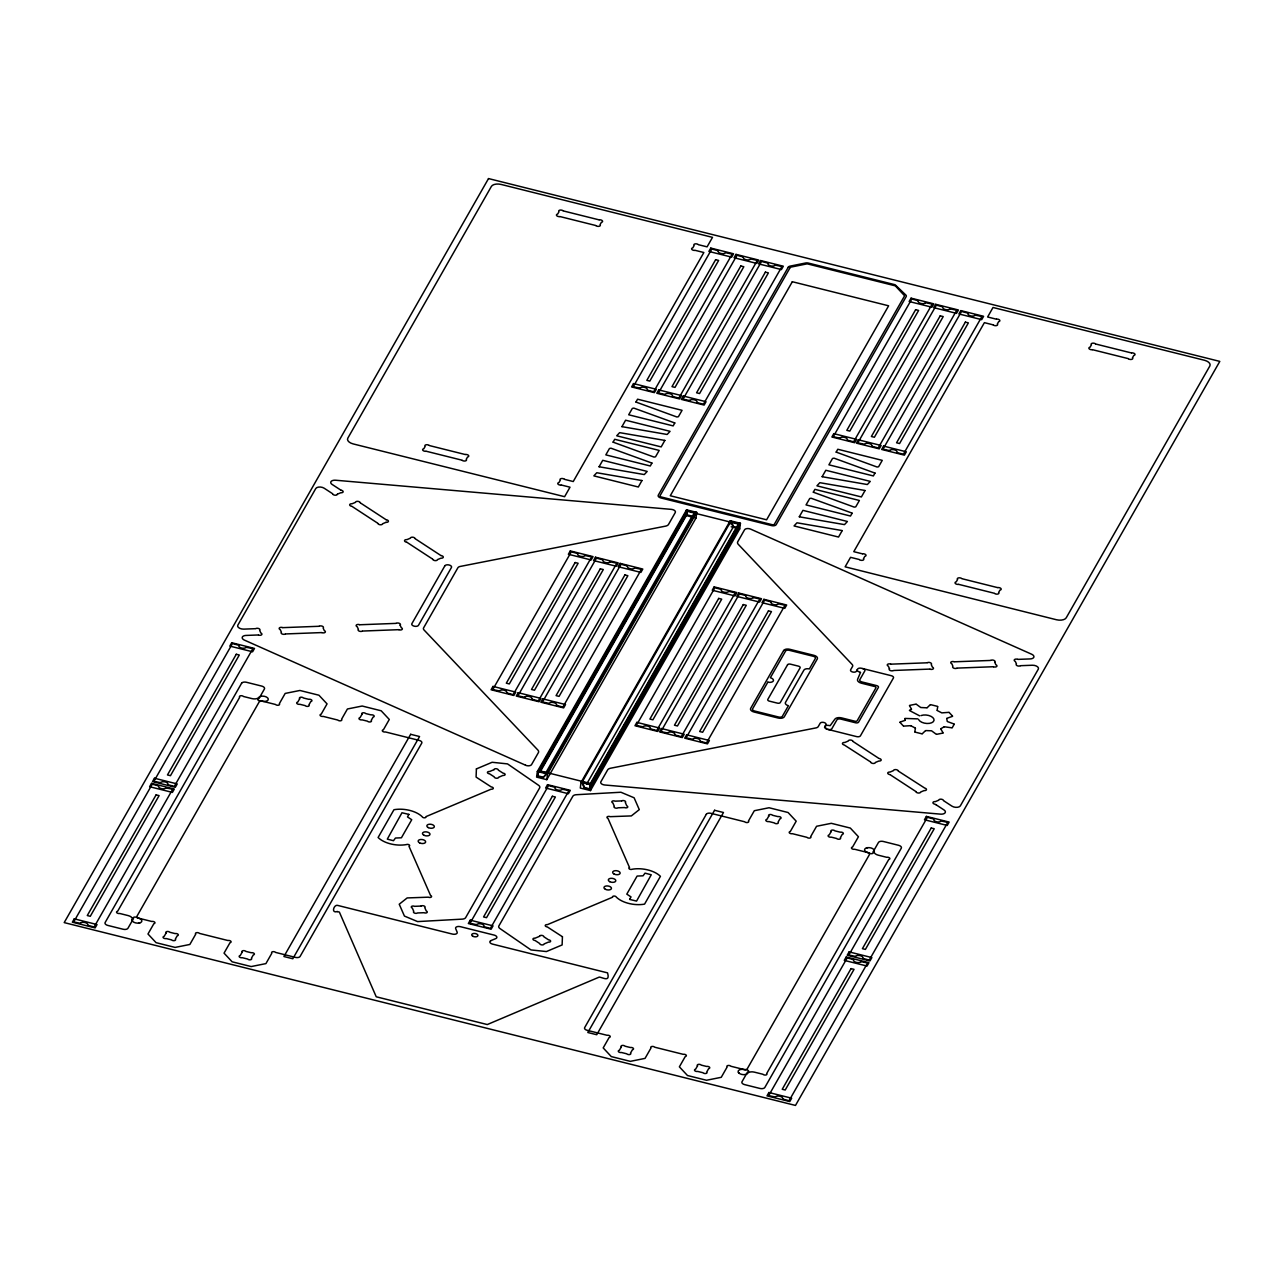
<?xml version="1.0" encoding="UTF-8"?>
<svg xmlns="http://www.w3.org/2000/svg" width="1284" height="1284" viewBox="0 0 1284 1284"><rect width="100%" height="100%" fill="white"/><g stroke="black" fill="none" stroke-linecap="round" stroke-linejoin="round"><path stroke-width="1.5" d="M537.338 771.491L536.6 777.109L546.791 779.661L696.008 517.998L696.747 512.38L686.555 509.828L537.338 771.491L547.53 774.027L696.747 512.38M546.791 779.661L547.53 774.027M581.026 782.405L580.288 788.039L590.479 790.575L739.696 528.928L740.435 523.294L730.243 520.742L581.026 782.405L591.218 784.957L740.435 523.294M590.078 788.89L590.704 784.139L582.182 782.004L584.669 787.541L590.078 788.89L738.605 528.446L739.231 523.679L730.708 521.561L733.212 527.098L586.66 784.059M590.479 790.575L591.218 784.957M539.553 771.909L685.817 515.446L686.555 509.828M729.745 524.498L730.243 520.742M914.77 731.864L915.444 728.285M937.079 710.277L937.769 706.601M936.245 804.875L943.997 809.947A5.024 2.664 7.5 0 1 945.008 812.916A5.024 2.664 7.5 0 1 940.466 814.136L604.636 784.989A4.077 2.167 7.5 0 1 600.848 781.828L607.605 769.951A6.292 3.338 7.5 0 1 610.622 768.217L815.854 727.932A5.024 2.664 7.5 0 0 818.277 726.551L820.171 723.213A3.017 1.605 7.5 0 1 823.895 722.475A3.017 1.605 7.5 0 1 825.949 724.658L824.569 727.482L826.286 728.991L856.572 736.599A3.146 1.669 7.5 0 0 860.441 735.812L893.423 677.984A3.146 1.669 7.5 0 0 891.289 675.705L861.532 668.274A3.146 1.669 7.5 0 0 857.664 669.044L856.396 671.259A3.017 1.605 7.5 0 1 852.672 672.014A3.017 1.605 7.5 0 1 850.634 669.815L852.528 666.492A5.024 2.664 7.5 0 0 852.094 664.39L738.3 544.352A6.292 3.338 7.5 0 1 737.754 541.736L744.511 529.859A4.077 2.167 7.5 0 1 750.594 529.104L1031.662 654.23A5.024 2.664 7.5 0 1 1033.861 657.119A5.024 2.664 7.5 0 1 1030.121 658.933L1017.811 659.382M824.681 726.872L826.816 729.152M539.906 772.374L686.442 515.398L687.068 510.647L695.591 512.781L691.851 516.746L545.299 773.722M952.23 727.707L954.205 724.24M927.176 707.709L930.242 704.723M922.281 733.742L925.427 730.692M775.359 265.13L781.94 266.526L703.407 404.235L697.18 402.614M639.865 388.105L633.269 386.709L711.817 249L718.077 250.669M689.604 400.544L683.024 399.147L761.556 261.438L767.832 263.108M166.053 787.878L172.65 789.275L94.117 926.984L87.858 925.331M925.587 302.687L932.184 304.083L853.635 441.808L847.44 440.187M950.176 308.834L956.757 310.23L878.224 447.939L871.964 446.286M975.342 315.126L981.923 316.522L903.39 454.231L897.195 452.626M610.269 561.814L616.85 563.211L538.317 700.92L532.074 699.266M80.218 923.34L73.734 921.896L152.266 784.187L158.542 785.856M839.752 438.149L833.268 436.704L911.801 298.995L918.076 300.665M889.507 450.588L883.007 449.143L961.556 311.434L967.815 313.103M524.498 697.244L517.933 695.832L596.482 558.123L602.742 559.792M753.243 597.558L759.839 598.954L681.29 736.663L675.031 734.994M861.002 961.604L867.583 963L789.05 1100.725L782.807 1099.072M940.915 728.686L944.125 726.824M337.162 911.592L339.361 912.057L376.228 996.785L487.294 1024.552L599.291 977.076C602.661 977.413 610.414 982.565 607.541 972.871L492.526 944.109A3.772 1.99 7.5 0 1 490.825 940.658M909.489 710.309L911.399 709.442M337.339 494.196L340.79 492.751A2.407 1.284 7.5 0 0 343.133 491.868A2.407 1.284 7.5 0 0 341.383 490.295L341.143 490.183M386.035 522.315L382.584 523.76A2.424 1.284 7.5 0 1 380.433 524.771A2.424 1.284 7.5 0 1 377.897 523.535M490.905 940.626L495.688 938.636A3.772 1.99 7.5 0 0 496.748 936.806A3.772 1.99 7.5 0 0 494.163 935.105L460.346 926.663A3.772 1.99 7.5 0 0 455.659 928.605L457.152 932.152A3.772 1.99 7.5 0 1 452.449 934.094L337.499 905.364C333.936 904.45 330.758 913.759 337.339 911.512M900.052 722.106L905.172 720.324M946.886 718.302L952.471 716.36M139.876 922.875L138.592 923.116M866.539 847.889L867.807 847.649M944.286 726.76L951.861 727.819M909.634 705.398L915.845 704.146M936.678 734.32L942.889 733.084M925.652 730.58L931.542 730.789L936.213 734.239M926.855 707.821L920.756 707.516L916.311 704.242M559.68 216.627L559.615 216.627A2.472 1.3 7.5 0 1 556.534 215.391A2.327 1.236 7.5 0 1 557.657 214.075L558.989 211.748A2.327 1.236 7.5 0 1 559.455 210.271A2.472 1.3 7.5 0 1 562.922 210.64M694.756 250.412L694.66 250.412A2.472 1.3 7.5 0 1 691.691 249.16A2.327 1.236 7.5 0 1 692.814 247.86L694.146 245.517A2.327 1.236 7.5 0 1 694.612 244.04A2.472 1.3 7.5 0 1 698.079 244.409M1092.138 349.713L1092.106 349.73A2.472 1.3 7.5 0 1 1088.96 348.494A2.327 1.236 7.5 0 1 1090.084 347.178L1091.416 344.85A2.327 1.236 7.5 0 1 1091.881 343.374A2.472 1.3 7.5 0 1 1095.348 343.743M465.498 454.472L465.707 454.456A2.472 1.3 7.5 0 1 468.676 455.692A2.327 1.236 7.5 0 1 467.553 457.008L466.22 459.335A2.327 1.236 7.5 0 1 465.755 460.812A2.472 1.3 7.5 0 1 462.288 460.442M862.768 553.789L862.976 553.773A2.472 1.3 7.5 0 1 865.946 555.025A2.327 1.236 7.5 0 1 864.822 556.325L863.49 558.668A2.327 1.236 7.5 0 1 863.025 560.145A2.472 1.3 7.5 0 1 859.558 559.776M997.925 587.574L998.133 587.558A2.472 1.3 7.5 0 1 1001.103 588.794A2.327 1.236 7.5 0 1 999.963 590.11L998.631 592.438A2.327 1.236 7.5 0 1 998.182 593.914A2.472 1.3 7.5 0 1 994.715 593.561M599.323 219.805L599.532 219.789A2.472 1.3 7.5 0 1 602.501 221.025A2.327 1.236 7.5 0 1 601.377 222.341L600.045 224.668A2.327 1.236 7.5 0 1 599.58 226.144A2.472 1.3 7.5 0 1 596.113 225.791M996.609 319.106L996.817 319.09A2.472 1.3 7.5 0 1 999.787 320.342A2.327 1.236 7.5 0 1 998.663 321.642L997.331 323.985A2.327 1.236 7.5 0 1 996.865 325.462A2.472 1.3 7.5 0 1 993.399 325.093M1131.75 352.907L1131.958 352.891A2.472 1.3 7.5 0 1 1134.928 354.127A2.327 1.236 7.5 0 1 1133.804 355.443L1132.472 357.771A2.327 1.236 7.5 0 1 1132.006 359.247A2.472 1.3 7.5 0 1 1128.54 358.894M425.855 451.294L425.823 451.294A2.472 1.3 7.5 0 1 422.709 450.058A2.327 1.236 7.5 0 1 423.832 448.742L425.164 446.415A2.327 1.236 7.5 0 1 425.63 444.938A2.472 1.3 7.5 0 1 429.097 445.307M560.931 485.079L560.819 485.095A2.472 1.3 7.5 0 1 557.85 483.843A2.327 1.236 7.5 0 1 558.973 482.543L560.306 480.2A2.327 1.236 7.5 0 1 560.771 478.723A2.472 1.3 7.5 0 1 564.238 479.092M958.313 584.38L958.281 584.397A2.472 1.3 7.5 0 1 955.135 583.161A2.327 1.236 7.5 0 1 956.259 581.845L957.591 579.517A2.327 1.236 7.5 0 1 958.057 578.041A2.472 1.3 7.5 0 1 961.523 578.394M255.548 628.678L243.799 629.128A5.024 2.664 7.5 0 1 237.813 625.212L315.768 488.53A5.024 2.664 7.5 0 1 324.162 488.209L332.54 493.682M282.769 627.651L319.01 626.287M359.745 624.762L395.986 623.382M258.325 634.97L246.014 635.436A5.024 2.664 7.5 0 0 242.275 637.233A5.024 2.664 7.5 0 0 244.474 640.138L525.589 765.216M285.529 633.943L321.786 632.579M362.521 631.054L398.762 629.674M890.855 664.165L927.096 662.801M954.349 661.806L990.59 660.441M893.616 670.473L929.857 669.092M957.11 668.097L993.351 666.733M1020.587 665.69L1032.32 665.24A5.024 2.664 7.5 0 1 1038.307 669.157L960.352 805.854A5.024 2.664 7.5 0 1 951.958 806.159L943.596 800.702M905.027 718.43L917.948 718.88M930.563 704.643L937.497 706.361M921.944 733.822L915.027 732.105M903.631 726.118L910.677 725.669M386.307 519.747L386.661 519.811A2.424 1.284 7.5 0 1 388.378 521.432A2.424 1.284 7.5 0 1 386.035 522.331M441.182 555.603L441.536 555.667A2.424 1.284 7.5 0 1 443.253 557.288A2.424 1.284 7.5 0 1 440.91 558.187L437.459 559.615A2.424 1.284 7.5 0 1 435.308 560.626A2.424 1.284 7.5 0 1 432.772 559.391M406.611 542.217L406.37 542.169A2.424 1.284 7.5 0 1 404.572 540.532A2.424 1.284 7.5 0 1 406.916 539.633L410.366 538.205A2.424 1.284 7.5 0 1 412.517 537.193A2.424 1.284 7.5 0 1 415.053 538.429M948.924 712.347L941.798 712.877L937.304 710.566M563.211 210.897L599.05 219.853M698.352 244.682L707.083 246.849L712.508 237.363L501.113 184.431A7.977 4.221 7.5 0 0 491.387 186.421L347.82 438.149A7.977 4.221 7.5 0 0 353.148 443.911L564.607 496.699L570.016 487.198L561.301 485.015M996.336 319.17L987.621 316.988L993.014 307.486L1204.488 360.274A7.977 4.221 7.5 0 1 1209.817 366.036L1066.25 617.764A7.977 4.221 7.5 0 1 1056.507 619.755L845.129 566.822L850.554 557.336L859.269 559.503M1095.637 344L1131.477 352.956M559.984 216.563L595.824 225.519M695.125 250.332L703.857 252.515L573.242 481.532L564.527 479.349M993.11 324.836L984.395 322.653L853.78 551.671L862.495 553.853M1092.411 349.665L1128.251 358.621M429.386 445.564L465.225 454.52M961.812 578.667L997.652 587.623M685.817 515.446L696.008 517.998M731.206 526.793L739.696 528.928M426.16 451.23L461.999 460.186M958.57 584.332L994.426 593.288M282.544 627.555L282.368 627.507A2.424 1.284 7.5 0 0 279.398 627.94A2.424 1.284 7.5 0 0 280.249 629.642L281.421 632.226A2.424 1.284 7.5 0 0 282.031 633.927A2.424 1.284 7.5 0 0 285.16 634.103M890.631 664.069L890.454 664.021A2.424 1.284 7.5 0 0 887.485 664.454A2.424 1.284 7.5 0 0 888.335 666.155L889.507 668.739M399.051 629.802L399.228 629.85A2.424 1.284 7.5 0 0 402.133 629.401A2.424 1.284 7.5 0 0 401.282 627.699L400.11 625.115M1017.586 659.286L1017.458 659.254A2.407 1.284 7.5 0 0 1014.44 659.671A2.407 1.284 7.5 0 0 1015.307 661.388L1016.463 663.956A2.407 1.284 7.5 0 0 1017.072 665.658A2.407 1.284 7.5 0 0 1020.202 665.834M930.13 669.205L930.338 669.269A2.424 1.284 7.5 0 0 933.243 668.82A2.424 1.284 7.5 0 0 932.377 667.102L931.221 664.534A2.424 1.284 7.5 0 0 930.611 662.833A2.424 1.284 7.5 0 0 927.465 662.64M322.075 632.707L322.252 632.755A2.424 1.284 7.5 0 0 325.157 632.29A2.424 1.284 7.5 0 0 324.29 630.588L323.135 628.02A2.424 1.284 7.5 0 0 322.525 626.319A2.424 1.284 7.5 0 0 319.379 626.127M258.549 635.082L258.79 635.147A2.407 1.284 7.5 0 0 261.695 634.681A2.407 1.284 7.5 0 0 260.829 632.98L259.673 630.396A2.407 1.284 7.5 0 0 259.063 628.711A2.407 1.284 7.5 0 0 255.933 628.518M993.591 666.829L993.816 666.894A2.424 1.284 7.5 0 0 996.721 666.444A2.424 1.284 7.5 0 0 995.87 664.743L994.715 662.159M359.52 624.65L359.392 624.618A2.424 1.284 7.5 0 0 356.374 625.035A2.424 1.284 7.5 0 0 357.225 626.752L358.397 629.321A2.424 1.284 7.5 0 0 359.006 631.022A2.424 1.284 7.5 0 0 362.152 631.214M947.544 721.624L954.012 723.983M866.62 852.159L867.23 852.416A3.146 1.669 7.5 0 1 869.364 854.695L747.352 1068.641A3.146 1.669 7.5 0 1 743.484 1069.428L742.762 1069.347A4.911 2.6 7.5 0 0 738.765 1072.894L738.428 1072.509M910.757 725.717L915.203 727.996M909.521 710.55L919.681 715.862M647.425 390.175L653.652 391.797L732.185 254.088L725.604 252.691A3.932 2.087 7.5 0 1 720.918 253.446A3.932 2.087 7.5 0 1 718.141 250.878M853.475 959.597L847.199 957.912L768.667 1095.621L775.247 1097.017A3.932 2.087 7.5 0 1 779.95 1096.263A3.932 2.087 7.5 0 1 782.726 1098.831M554.816 787.252L548.541 785.567L470.008 923.292L476.605 924.689A3.932 2.087 7.5 0 1 481.291 923.918A3.932 2.087 7.5 0 1 484.068 926.502M853.09 741.542L878.914 758.427M898.367 771.106L924.721 788.071A2.424 1.284 7.5 0 1 926.438 789.692A2.424 1.284 7.5 0 1 924.095 790.591L920.644 792.019A2.424 1.284 7.5 0 1 918.493 793.031A2.424 1.284 7.5 0 1 915.957 791.795M870.568 761.942L844.31 745.009A2.424 1.284 7.5 0 1 842.481 743.372A2.424 1.284 7.5 0 1 844.824 742.473L848.275 741.045A2.424 1.284 7.5 0 1 850.425 740.033A2.424 1.284 7.5 0 1 852.961 741.269M890.005 774.621L915.845 791.506M340.902 490.167L332.123 484.437A5.024 2.664 7.5 0 1 331.128 481.452A5.024 2.664 7.5 0 1 335.654 480.232L671.484 509.379A4.077 2.167 7.5 0 1 675.272 512.541L668.531 524.418A6.292 3.338 7.5 0 1 665.497 526.151L460.266 566.437A5.024 2.664 7.5 0 0 457.858 567.817L423.592 627.892A5.024 2.664 7.5 0 0 424.041 629.979L537.836 750.017A6.292 3.338 7.5 0 1 538.381 752.649L531.608 764.51A4.077 2.167 7.5 0 1 525.525 765.264M360.29 502.846L386.131 519.747M415.165 538.718L441.006 555.603M351.944 506.361L377.769 523.246M406.819 542.233L432.644 559.118M745.731 595.535L739.456 593.85L660.923 731.575L667.503 732.971A3.932 2.087 7.5 0 1 672.19 732.217A3.932 2.087 7.5 0 1 674.967 734.785M700.229 741.301L706.473 742.954L785.005 605.245L778.505 603.801A3.932 2.087 7.5 0 1 773.722 604.603A3.932 2.087 7.5 0 1 770.962 602.036M650.474 728.863L656.718 730.516L735.25 592.807L728.766 591.362A3.932 2.087 7.5 0 1 723.983 592.165A3.932 2.087 7.5 0 1 721.207 589.597M238.728 645.242L232.452 643.573L153.919 781.282L160.5 782.678A3.932 2.087 7.5 0 1 165.203 781.924A3.932 2.087 7.5 0 1 167.963 784.492M484.148 926.727L490.392 928.38L568.924 790.671L562.44 789.211A3.932 2.087 7.5 0 1 557.657 790.029A3.932 2.087 7.5 0 1 554.881 787.461M770.898 601.827L764.622 600.158L686.089 737.867L692.67 739.263A3.932 2.087 7.5 0 1 697.372 738.509A3.932 2.087 7.5 0 1 700.149 741.077M627.33 565.939L621.055 564.254L542.522 701.979L549.103 703.375A3.932 2.087 7.5 0 1 553.789 702.605A3.932 2.087 7.5 0 1 556.566 705.189M933.661 818.983L927.401 817.298L848.852 955.007L855.449 956.403A3.932 2.087 7.5 0 1 860.136 955.649A3.932 2.087 7.5 0 1 862.912 958.233M577.575 553.5L571.3 551.815L492.767 689.54L499.348 690.936A3.932 2.087 7.5 0 1 504.05 690.182A3.932 2.087 7.5 0 1 506.811 692.75M168.076 784.749L174.303 786.37L252.836 648.661L246.255 647.264A3.932 2.087 7.5 0 1 241.553 648.019A3.932 2.087 7.5 0 1 238.792 645.451M739.151 1073.247L738.749 1072.894A4.911 2.6 7.5 0 0 747.079 1073.841M743.259 256.977L736.984 255.291L658.451 393L665.032 394.397A3.932 2.087 7.5 0 1 669.734 393.642A3.932 2.087 7.5 0 1 672.495 396.21M672.575 396.435L678.835 398.104L757.367 260.379L750.835 258.951A3.932 2.087 7.5 0 1 746.084 259.737A3.932 2.087 7.5 0 1 743.308 257.169M949.149 712.459L952.567 716.119M899.956 722.346L903.374 726.006M942.649 306.812L936.373 305.143L857.84 442.852L864.421 444.248A3.932 2.087 7.5 0 1 869.107 443.494A3.932 2.087 7.5 0 1 871.884 446.062M721.143 589.388L714.883 587.719L636.334 725.428L642.931 726.824A3.932 2.087 7.5 0 1 647.617 726.07A3.932 2.087 7.5 0 1 650.394 728.638M862.96 958.426L869.236 960.111L947.769 822.402L941.22 820.974A3.932 2.087 7.5 0 1 936.501 821.76A3.932 2.087 7.5 0 1 933.725 819.176M556.63 705.381L562.89 707.067L641.438 569.358L634.874 567.945A3.932 2.087 7.5 0 1 630.155 568.716A3.932 2.087 7.5 0 1 627.378 566.148M506.875 692.943L513.151 694.628L591.683 556.919L585.103 555.523A3.932 2.087 7.5 0 1 580.4 556.277A3.932 2.087 7.5 0 1 577.623 553.709M909.457 705.606L911.528 709.185M940.803 728.959L943.066 732.859M904.787 718.591L905.348 720.083M946.709 718.542L947.255 721.351M866.62 852.143A4.911 2.6 7.5 0 1 867.133 847.745A4.911 2.6 7.5 0 1 874.324 850.682L874.324 851.051A5.682 3.017 7.5 0 0 878.192 855.16L886.682 857.295A2.151 1.14 7.5 0 1 889.603 858.017A2.151 1.14 7.5 0 1 888.753 859.494L766.692 1073.52A2.151 1.14 7.5 0 1 765.858 1074.997A2.151 1.14 7.5 0 1 762.953 1074.275L754.43 1072.156A5.682 3.017 7.5 0 0 747.416 1073.536M753.21 597.59A3.932 2.087 7.5 0 1 748.556 598.312A3.932 2.087 7.5 0 1 745.779 595.744M80.362 923.244A3.932 2.087 7.5 0 1 85.001 922.538A3.932 2.087 7.5 0 1 87.777 925.106M166.021 787.927A3.932 2.087 7.5 0 1 161.367 788.633A3.932 2.087 7.5 0 1 158.59 786.065M337.387 494.196A2.407 1.284 7.5 0 1 335.204 495.207A2.407 1.284 7.5 0 1 332.668 493.971M351.447 506.249A2.424 1.284 7.5 0 1 349.697 504.676A2.424 1.284 7.5 0 1 352.041 503.777L355.491 502.349A2.424 1.284 7.5 0 1 357.642 501.338A2.424 1.284 7.5 0 1 360.178 502.574M396.355 623.238A2.424 1.284 7.5 0 1 399.501 623.414A2.424 1.284 7.5 0 1 400.143 625.131M936.196 804.843A5.024 2.664 7.5 0 0 934.479 804.073A2.407 1.284 7.5 0 1 933.003 802.452A2.407 1.284 7.5 0 1 935.33 801.617L938.781 800.189A2.407 1.284 7.5 0 1 940.931 799.178A2.407 1.284 7.5 0 1 943.467 800.413M862.736 668.579A3.146 1.669 7.5 0 1 864.854 670.842L859.831 679.669A3.146 1.669 7.5 0 0 861.949 681.948L876.683 685.624A2.52 1.332 7.5 0 1 878.384 687.454L858.595 722.138A2.52 1.332 7.5 0 1 855.497 722.764L840.779 719.072A3.146 1.669 7.5 0 0 836.911 719.859L831.871 728.67A3.146 1.669 7.5 0 1 828.003 729.456M898.238 770.833A2.424 1.284 7.5 0 0 895.702 769.597A2.424 1.284 7.5 0 0 893.504 770.593L890.101 772.053A2.424 1.284 7.5 0 0 887.758 772.936A2.424 1.284 7.5 0 0 889.507 774.509M879.412 758.555A2.424 1.284 7.5 0 1 881.161 760.128A2.424 1.284 7.5 0 1 878.818 761.027L875.367 762.455A2.424 1.284 7.5 0 1 873.216 763.466A2.424 1.284 7.5 0 1 870.68 762.231M893.247 670.617A2.424 1.284 7.5 0 1 890.117 670.441A2.424 1.284 7.5 0 1 889.459 668.723M956.74 668.258A2.424 1.284 7.5 0 1 953.595 668.065A2.424 1.284 7.5 0 1 952.953 666.348L951.845 663.78A2.424 1.284 7.5 0 1 950.962 662.079A2.424 1.284 7.5 0 1 953.851 661.677M990.959 660.265A2.424 1.284 7.5 0 1 994.105 660.457A2.424 1.284 7.5 0 1 994.747 662.175M921.061 715.573A7.897 4.189 7.5 0 1 932.81 717.563A7.897 4.189 7.5 0 1 929.504 723.357A7.897 4.189 7.5 0 1 918.702 719.698M857.311 669.654A3.049 1.621 7.5 0 0 857.343 670.617L858.001 671.291A3.371 1.782 7.5 0 0 859.574 671.965A2.119 1.123 7.5 0 1 860.537 672.383L857.68 679.14A5.65 3.001 7.5 0 0 861.516 683.232L874.645 686.507A1.878 0.995 7.5 0 1 875.913 687.871L857.182 720.741A1.878 0.995 7.5 0 1 854.855 721.207L841.726 717.917A5.65 3.001 7.5 0 0 834.76 719.313L830.17 725.637A2.119 1.123 7.5 0 1 829.031 725.524A3.371 1.782 7.5 0 0 827.169 725.348L826.013 725.556A3.049 1.621 7.5 0 0 825.034 726.263M524.578 697.18A3.932 2.087 7.5 0 1 529.217 696.474A3.932 2.087 7.5 0 1 531.993 699.042M610.221 561.846A3.932 2.087 7.5 0 1 605.583 562.569A3.932 2.087 7.5 0 1 602.806 560.001M860.954 961.652A3.932 2.087 7.5 0 1 856.3 962.374A3.932 2.087 7.5 0 1 853.539 959.79M639.897 388.073A3.932 2.087 7.5 0 1 644.552 387.351A3.932 2.087 7.5 0 1 647.329 389.919M689.652 400.496A3.932 2.087 7.5 0 1 694.307 399.789A3.932 2.087 7.5 0 1 697.068 402.357M775.311 265.178A3.932 2.087 7.5 0 1 770.657 265.884A3.932 2.087 7.5 0 1 767.896 263.316M839.896 438.069A3.932 2.087 7.5 0 1 844.535 437.346A3.932 2.087 7.5 0 1 847.312 439.914M925.555 302.735A3.932 2.087 7.5 0 1 920.901 303.441A3.932 2.087 7.5 0 1 918.124 300.873M950.128 308.866A3.932 2.087 7.5 0 1 945.473 309.588A3.932 2.087 7.5 0 1 942.697 307.02M889.635 450.507A3.932 2.087 7.5 0 1 894.29 449.785A3.932 2.087 7.5 0 1 897.067 452.353M975.294 315.174A3.932 2.087 7.5 0 1 970.656 315.88A3.932 2.087 7.5 0 1 967.879 313.312M408.906 814.393L407.493 816.913L411.731 819.722L401.411 837.794L395.456 838.035L393.498 840.699L387.303 839.126L401.972 812.756L408.906 814.393M629.625 899.41L636.559 901.095L651.261 874.773L645.033 873.152L643.059 875.816L637.105 876.057L626.801 894.129L631.022 896.922L629.642 899.314M476.396 768.907L476.091 777.093L491.194 786.915A2.151 1.14 7.5 0 1 493.297 788.28A2.151 1.14 7.5 0 1 491.114 789.195L425.887 816.656A1.878 0.995 7.5 0 1 424.555 817.796A1.878 0.995 7.5 0 1 422.259 816.801A21.651 11.476 7.5 0 0 393.947 809.722L378.106 837.505A21.651 11.476 7.5 0 0 406.418 844.583A1.878 0.995 7.5 0 1 409.131 844.84A1.878 0.995 7.5 0 1 408.986 846.284L430.525 895.413A2.151 1.14 7.5 0 1 431.247 897.067A2.151 1.14 7.5 0 1 428.31 897.179L407.172 897.933L399.228 904.225L404.428 916.07L417.605 921.591L462.192 919.135A5.024 2.664 7.5 0 0 465.659 917.627L539.633 787.911A5.024 2.664 7.5 0 0 538.558 785.278L507.533 763.9L492.125 762.279L476.396 768.907M562.44 936.742L562.119 944.944L546.406 951.556L530.998 949.935L499.99 928.573A5.024 2.664 7.5 0 1 498.882 925.924L572.857 796.224A5.024 2.664 7.5 0 1 576.307 794.716L620.91 792.244L634.103 797.781L639.288 809.626L631.343 815.918L610.205 816.672A2.151 1.14 7.5 0 0 607.268 816.784A2.151 1.14 7.5 0 0 607.99 818.422L629.529 867.567A1.878 0.995 7.5 0 0 629.401 868.995A1.878 0.995 7.5 0 0 632.113 869.252A21.651 11.476 7.5 0 1 660.425 876.33L644.568 904.129A21.651 11.476 7.5 0 1 616.256 897.051A1.878 0.995 7.5 0 0 613.977 896.055A1.878 0.995 7.5 0 0 612.629 897.195L547.417 924.64A2.151 1.14 7.5 0 0 545.235 925.571A2.151 1.14 7.5 0 0 547.337 926.936L562.44 936.742M599.082 466.766L644.279 474.566L647.2 471.421L602.726 460.314L599.082 466.766M621.954 426.657L667.15 434.474L670.071 431.328L625.597 420.205L621.954 426.657M641.968 480.521L638.325 487.005L593.85 475.882L596.771 472.737L641.968 480.553M664.839 440.412L661.18 446.912L616.705 435.79L619.626 432.644L664.839 440.412M799.29 516.81L844.487 524.626L847.408 521.481L802.933 510.358L799.306 516.73M822.145 476.717L867.358 484.533L870.279 481.388L825.805 470.265L822.161 476.669M842.176 530.565L796.963 522.797L794.042 525.942L838.532 537.049L842.16 530.677M865.031 490.472L819.834 482.688L816.913 485.833L861.387 496.956L864.999 490.616M132.075 919.713L132.043 920.098A4.911 2.6 7.5 0 0 139.266 923.019A4.911 2.6 7.5 0 0 139.779 918.606L139.17 918.349A3.146 1.669 7.5 0 1 137.051 916.07L259.063 702.123A3.146 1.669 7.5 0 1 262.931 701.337L263.653 701.417A4.911 2.6 7.5 0 0 267.65 697.886A4.911 2.6 7.5 0 0 259.352 696.939L258.967 697.212A5.682 3.017 7.5 0 1 251.969 698.608L243.462 696.49A2.151 1.14 7.5 0 0 240.557 695.768A2.151 1.14 7.5 0 0 239.707 697.244L117.646 911.255A2.151 1.14 7.5 0 0 116.812 912.747A2.151 1.14 7.5 0 0 119.717 913.47L128.223 915.604A5.682 3.017 7.5 0 1 132.108 919.713M538.205 771.7L537.579 776.451L542.971 777.799L546.711 773.835L695.928 512.172L692.188 516.136L686.796 514.788L687.422 510.037L538.205 771.7M538.542 771.09L537.916 775.841L543.325 777.189L547.064 773.225L538.542 771.09M590.351 784.733L589.725 789.483L584.332 788.135L581.845 782.614L731.061 520.951L733.549 526.488L738.942 527.836L739.568 523.086L590.351 784.733M613.094 442.161L654.054 457.088L655.546 456.783L659.19 450.411L614.715 439.288L613.11 442.097M635.965 402.069L676.909 416.995L678.417 416.69L682.061 410.318L637.57 399.196L635.981 402.004M651.919 463.059L650.298 465.996L605.823 454.873L609.467 448.501L610.959 448.196L651.919 463.059M674.79 422.966L673.169 425.903L628.695 414.78L632.338 408.408L633.831 408.103L674.79 422.966M813.302 492.205L854.245 507.132L855.754 506.843L859.397 500.471L814.923 489.348L813.35 492.093M836.173 452.112L877.116 467.039L878.609 466.734L882.252 460.362L837.778 449.256L836.173 452.112M852.127 513.118L811.167 498.256L809.739 498.481L806.031 504.917L850.506 516.04L852.078 513.295M874.998 473.026L873.377 475.947L828.902 464.824L832.546 458.452L834.038 458.163L874.982 473.09M488.514 178.572L64.2 922.602L795.486 1105.428L1219.8 361.398L488.514 178.572M74.263 918.846L72.353 922.201L95.128 927.899L97.038 924.544L74.263 918.846M151.544 783.352L149.618 786.707L172.409 792.405L174.319 789.034L151.544 783.352M154.449 778.232L152.539 781.587L175.314 787.285L177.24 783.93L154.449 778.232M231.73 642.738L229.82 646.093L252.595 651.791L254.505 648.436L231.73 642.738M156.102 794.876L87.28 915.54L90.281 916.294L159.104 795.615L156.102 794.876M236.288 654.262L167.466 774.942L170.467 775.68L239.289 655.017L236.288 654.262M241.585 683.265L105.127 922.538A3.98 2.119 7.5 0 0 107.84 925.427L123.055 929.231A3.98 2.119 7.5 0 0 127.967 928.252L133.488 918.59A2.151 1.14 7.5 0 1 134.322 917.113A2.151 1.14 7.5 0 1 137.227 917.835L151.801 921.479A2.151 1.14 7.5 0 1 154.706 922.201A2.151 1.14 7.5 0 1 153.871 923.678L147.981 933.998L156.086 942.665L175.122 947.415L189.855 944.462L195.73 934.158A2.151 1.14 7.5 0 1 196.58 932.666A2.151 1.14 7.5 0 1 199.485 933.404L227.926 940.514A2.151 1.14 7.5 0 1 230.831 941.236A2.151 1.14 7.5 0 1 229.997 942.713L224.042 953.145L232.147 961.812L251.183 966.563L265.916 963.61L271.855 953.177A2.151 1.14 7.5 0 1 272.706 951.701A2.151 1.14 7.5 0 1 275.611 952.423L295.448 957.382A3.772 1.99 7.5 0 0 300.087 956.452L421.746 743.131A3.772 1.99 7.5 0 0 419.194 740.403L385.489 731.96A2.151 1.14 7.5 0 1 382.568 731.238A2.151 1.14 7.5 0 1 383.418 729.761L389.293 719.457L381.188 710.79L362.168 706.023L347.418 708.993L341.544 719.297A2.151 1.14 7.5 0 1 340.709 720.773A2.151 1.14 7.5 0 1 337.804 720.051L323.231 716.408A2.151 1.14 7.5 0 1 320.326 715.686A2.151 1.14 7.5 0 1 321.177 714.193L327.051 703.889L318.946 695.222L299.91 690.471L285.176 693.424L279.302 703.728A2.151 1.14 7.5 0 1 278.451 705.205A2.151 1.14 7.5 0 1 275.546 704.483L260.989 700.839A2.151 1.14 7.5 0 1 258.068 700.117A2.151 1.14 7.5 0 1 258.919 698.64L264.424 688.978A3.98 2.119 7.5 0 0 261.727 686.089L246.496 682.286A3.98 2.119 7.5 0 0 241.585 683.265M166.085 933.019L164.191 936.341A2.151 1.14 7.5 0 0 163.341 937.834A2.151 1.14 7.5 0 0 166.246 938.556L171.558 939.888A2.151 1.14 7.5 0 0 174.464 940.61A2.151 1.14 7.5 0 0 175.314 939.134L177.208 935.795A2.151 1.14 7.5 0 0 178.059 934.319A2.151 1.14 7.5 0 0 175.138 933.596L169.841 932.264A2.151 1.14 7.5 0 0 166.92 931.542A2.151 1.14 7.5 0 0 166.085 933.019M299.686 698.737L297.792 702.075A2.151 1.14 7.5 0 0 296.941 703.552A2.151 1.14 7.5 0 0 299.846 704.29L305.159 705.606A2.151 1.14 7.5 0 0 308.064 706.344A2.151 1.14 7.5 0 0 308.914 704.852L310.808 701.529A2.151 1.14 7.5 0 0 311.659 700.037A2.151 1.14 7.5 0 0 308.754 699.315L303.441 697.998A2.151 1.14 7.5 0 0 300.536 697.26A2.151 1.14 7.5 0 0 299.686 698.737M444.858 565.843L411.875 623.671A3.451 1.83 7.5 0 0 414.218 626.175A3.451 1.83 7.5 0 0 418.472 625.324L451.438 567.496A3.451 1.83 7.5 0 0 449.111 564.992A3.451 1.83 7.5 0 0 444.858 565.843M361.976 714.321L360.066 717.644A2.151 1.14 7.5 0 0 359.231 719.12A2.151 1.14 7.5 0 0 362.136 719.859L367.449 721.175A2.151 1.14 7.5 0 0 370.354 721.913A2.151 1.14 7.5 0 0 371.204 720.42L373.098 717.098A2.151 1.14 7.5 0 0 373.933 715.621A2.151 1.14 7.5 0 0 371.028 714.883L365.715 713.567A2.151 1.14 7.5 0 0 362.81 712.829A2.151 1.14 7.5 0 0 361.976 714.321M242.162 952.166L240.268 955.505A2.151 1.14 7.5 0 0 239.418 956.981A2.151 1.14 7.5 0 0 242.323 957.704L247.635 959.036A2.151 1.14 7.5 0 0 250.54 959.758A2.151 1.14 7.5 0 0 251.391 958.281L253.285 954.943A2.151 1.14 7.5 0 0 254.136 953.466A2.151 1.14 7.5 0 0 251.231 952.744L245.918 951.412A2.151 1.14 7.5 0 0 243.013 950.69A2.151 1.14 7.5 0 0 242.162 952.166M410.655 734.304L283.925 956.532L292.816 958.747L419.563 736.534L410.655 734.304M633.51 383.579L631.6 386.949L654.375 392.631L656.301 389.277L633.51 383.579M710.79 248.085L708.88 251.439L731.655 257.137L733.565 253.783L710.79 248.085M715.637 259.689L646.831 380.353L649.816 381.107L718.639 260.443L715.637 259.689M658.692 389.887L656.782 393.241L679.557 398.939L681.467 395.568L658.692 389.887M735.973 254.376L734.047 257.747L756.822 263.429L758.748 260.074L735.973 254.376M493.008 686.41L491.098 689.765L513.873 695.463L515.783 692.108L493.008 686.41M570.289 550.916L568.363 554.271L591.138 559.968L593.064 556.614L570.289 550.916M740.82 265.981L671.997 386.644L674.999 387.399L743.821 266.735L740.82 265.981M575.136 562.52L506.313 683.184L509.315 683.939L578.137 563.259L575.136 562.52M683.265 396.018L681.355 399.388L704.13 405.07L706.039 401.715L683.265 396.018M760.545 260.524L758.619 263.878L781.41 269.576L783.32 266.221L760.545 260.524M518.19 692.702L516.264 696.056L539.055 701.754L540.965 698.4L518.19 692.702M595.455 557.208L593.545 560.562L616.32 566.26L618.23 562.906L595.455 557.208M765.392 272.128L696.586 392.792L699.571 393.546L768.394 272.882L765.392 272.128M600.302 568.812L531.496 689.476L534.497 690.23L603.303 569.55L600.302 568.812M788.312 267.152L658.275 495.191A3.772 1.99 7.5 0 0 660.827 497.935L771.54 525.589A3.82 2.022 7.5 0 0 776.194 524.642L906.183 296.62A3.772 1.99 7.5 0 0 905.878 295.063L895.092 284.743L808.503 263.108A3.772 1.99 7.5 0 0 805.646 262.995L790.109 266.125A3.772 1.99 7.5 0 0 788.312 267.152M542.763 698.849L540.853 702.204L563.628 707.901L565.538 704.547L542.763 698.849M620.028 563.355L618.118 566.709L640.893 572.407L642.803 569.053L620.028 563.355M790.109 267.602L660.072 495.64A1.878 0.995 7.5 0 0 661.356 497.004L772.069 524.658A1.878 0.995 7.5 0 0 774.396 524.177L904.401 296.171A1.878 0.995 7.5 0 0 904.241 295.4L895.686 286.252A1.878 0.995 7.5 0 0 894.563 285.658L807.973 264.022A1.878 0.995 7.5 0 0 806.545 263.958L791.008 267.088A1.878 0.995 7.5 0 0 790.109 267.602M624.891 574.943L556.068 695.623L559.07 696.377L627.876 575.697L624.891 574.943M792.324 281.726L670.28 495.752L766.612 519.795L888.624 305.801L792.324 281.726M687.373 511.321L539.441 770.721L590.399 783.465L738.332 524.065L687.373 511.321M470.249 920.163L468.339 923.517L491.114 929.215L493.04 925.86L470.249 920.163M547.53 784.668L545.62 788.023L568.395 793.721L570.305 790.35L547.53 784.668M552.377 796.257L483.57 916.936L486.556 917.675L555.378 797.011L552.377 796.257M636.88 722.378L634.97 725.733L657.745 731.431L659.655 728.076L636.88 722.378M714.145 586.884L712.235 590.239L735.01 595.937L736.92 592.582L714.145 586.884M718.703 598.408L649.897 719.072L652.898 719.826L721.704 599.163L718.703 598.408M661.453 728.526L659.543 731.88L682.318 737.578L684.228 734.223L661.453 728.526M738.717 593.031L736.807 596.386L759.582 602.084L761.508 598.713L738.717 593.031M833.798 433.655L831.888 437.009L854.663 442.707L856.572 439.353L833.798 433.655M911.078 298.161L909.152 301.515L931.927 307.213L933.853 303.859L911.078 298.161M743.292 604.555L674.469 725.219L677.471 725.974L746.277 605.294L743.292 604.555M915.636 309.685L846.814 430.349L849.815 431.103L918.622 310.439L915.636 309.685M686.635 734.817L684.709 738.172L707.484 743.869L709.41 740.515L686.635 734.817M763.9 599.323L761.99 602.678L784.765 608.375L786.675 605.005L763.9 599.323M858.37 439.802L856.46 443.157L879.235 448.854L881.145 445.5L858.37 439.802M935.651 304.308L933.741 307.662L956.516 313.36L958.426 309.99L935.651 304.308M768.458 610.847L699.652 731.511L702.637 732.265L771.459 611.601L768.458 610.847M940.209 315.832L871.387 436.496L874.388 437.25L943.21 316.57L940.209 315.832M883.553 446.094L881.643 449.448L904.418 455.146L906.327 451.791L883.553 446.094M960.817 310.6L958.907 313.954L981.682 319.652L983.608 316.297L960.817 310.6M965.375 322.123L896.569 442.787L899.57 443.542L968.377 322.878L965.375 322.123M783.641 650.539L750.659 708.367A5.024 2.664 7.5 0 0 754.061 712.01L778.136 718.029A5.024 2.664 7.5 0 0 784.315 716.777L817.298 658.949A5.024 2.664 7.5 0 0 813.896 655.322L789.821 649.303A5.024 2.664 7.5 0 0 783.641 650.539M767.832 682.157L752.601 708.848A2.985 1.573 7.5 0 0 754.623 711.015L778.698 717.034A2.985 1.573 7.5 0 0 782.373 716.295L788.408 705.702A4.558 2.407 7.5 0 1 785.471 702.444L803.928 670.087A4.558 2.407 7.5 0 1 809.385 668.932L815.34 658.467A2.985 1.573 7.5 0 0 813.318 656.301L789.259 650.298A2.985 1.573 7.5 0 0 785.583 651.036L770.352 677.727A4.558 2.407 7.5 0 1 773.289 680.985A4.558 2.407 7.5 0 1 767.832 682.157M787.573 664.743L767.8 699.443A2.359 1.252 7.5 0 0 769.389 701.144L777.398 703.134A2.359 1.252 7.5 0 0 780.287 702.557L800.076 667.873A2.359 1.252 7.5 0 0 798.471 666.155L790.479 664.165A2.359 1.252 7.5 0 0 787.573 664.743M706.328 814.265L584.669 1027.601A3.772 1.99 7.5 0 0 587.221 1030.33L607.075 1035.289A2.151 1.14 7.5 0 1 609.98 1036.027A2.151 1.14 7.5 0 1 609.13 1037.504L603.191 1047.921L611.296 1056.588L630.316 1061.354L645.049 1058.385L651.004 1047.969A2.151 1.14 7.5 0 1 651.839 1046.492A2.151 1.14 7.5 0 1 654.744 1047.214L683.2 1054.324A2.151 1.14 7.5 0 1 686.105 1055.047A2.151 1.14 7.5 0 1 685.255 1056.523L679.38 1066.843L687.486 1075.511L706.521 1080.261L721.255 1077.308L727.129 1067.004A2.151 1.14 7.5 0 1 727.964 1065.511A2.151 1.14 7.5 0 1 730.869 1066.25L745.442 1069.893A2.151 1.14 7.5 0 1 748.347 1070.615A2.151 1.14 7.5 0 1 747.513 1072.092L741.991 1081.754A3.98 2.119 7.5 0 0 744.704 1084.643L759.919 1088.447A3.98 2.119 7.5 0 0 764.831 1087.468L901.288 848.194A3.98 2.119 7.5 0 0 898.591 845.305L883.36 841.485A3.98 2.119 7.5 0 0 878.449 842.481L872.943 852.143A2.151 1.14 7.5 0 1 872.093 853.619A2.151 1.14 7.5 0 1 869.188 852.897L854.63 849.254A2.151 1.14 7.5 0 1 851.725 848.531A2.151 1.14 7.5 0 1 852.56 847.039L858.434 836.735L850.329 828.068L831.31 823.317L816.576 826.27L810.686 836.574A2.151 1.14 7.5 0 1 809.851 838.051A2.151 1.14 7.5 0 1 806.946 837.329L792.372 833.685A2.151 1.14 7.5 0 1 789.467 832.963A2.151 1.14 7.5 0 1 790.318 831.486L796.192 821.182L788.087 812.515L769.052 807.748L754.318 810.718L748.444 821.022A2.151 1.14 7.5 0 1 747.593 822.498A2.151 1.14 7.5 0 1 744.688 821.776L710.983 813.334A3.772 1.99 7.5 0 0 706.328 814.265M714.562 810.284L587.831 1032.513L596.739 1034.727L723.47 812.499L714.562 810.284M621.312 1046.958L619.402 1050.28A2.151 1.14 7.5 0 0 618.551 1051.756A2.151 1.14 7.5 0 0 621.472 1052.495L626.769 1053.811A2.151 1.14 7.5 0 0 629.69 1054.549A2.151 1.14 7.5 0 0 630.524 1053.073L632.434 1049.734A2.151 1.14 7.5 0 0 633.269 1048.258A2.151 1.14 7.5 0 0 630.364 1047.519L625.051 1046.203A2.151 1.14 7.5 0 0 622.146 1045.465A2.151 1.14 7.5 0 0 621.312 1046.958M768.827 816.03L766.933 819.352A2.151 1.14 7.5 0 0 766.083 820.845A2.151 1.14 7.5 0 0 768.988 821.567L774.3 822.9A2.151 1.14 7.5 0 0 777.205 823.622A2.151 1.14 7.5 0 0 778.056 822.145L779.95 818.807A2.151 1.14 7.5 0 0 780.8 817.33A2.151 1.14 7.5 0 0 777.895 816.608L772.583 815.276A2.151 1.14 7.5 0 0 769.678 814.554A2.151 1.14 7.5 0 0 768.827 816.03M831.117 831.599L829.223 834.937A2.151 1.14 7.5 0 0 828.373 836.414A2.151 1.14 7.5 0 0 831.278 837.136L836.59 838.468A2.151 1.14 7.5 0 0 839.495 839.19A2.151 1.14 7.5 0 0 840.346 837.714L842.24 834.375A2.151 1.14 7.5 0 0 843.09 832.899A2.151 1.14 7.5 0 0 840.185 832.176L834.873 830.844A2.151 1.14 7.5 0 0 831.968 830.122A2.151 1.14 7.5 0 0 831.117 831.599M697.517 1065.864L695.607 1069.203A2.151 1.14 7.5 0 0 694.772 1070.679A2.151 1.14 7.5 0 0 697.677 1071.418L702.99 1072.734A2.151 1.14 7.5 0 0 705.895 1073.472A2.151 1.14 7.5 0 0 706.746 1071.979L708.64 1068.657A2.151 1.14 7.5 0 0 709.49 1067.181A2.151 1.14 7.5 0 0 706.569 1066.442L701.273 1065.126A2.151 1.14 7.5 0 0 698.352 1064.388A2.151 1.14 7.5 0 0 697.517 1065.864M768.907 1092.507L766.997 1095.862L789.772 1101.56L791.682 1098.205L768.907 1092.507M846.188 957.013L844.262 960.368L867.053 966.049L868.963 962.695L846.188 957.013M849.093 951.893L847.183 955.248L869.958 960.946L871.884 957.591L849.093 951.893M926.374 816.399L924.464 819.754L947.239 825.451L949.149 822.081L926.374 816.399M851.035 968.601L782.229 1089.281L785.214 1090.02L854.037 969.356L851.035 968.601M931.221 828.003L862.415 948.667L865.4 949.422L934.222 828.742L931.221 828.003M494.035 769.646L489.605 771.524A2.151 1.14 7.5 0 0 487.438 772.454A2.151 1.14 7.5 0 0 489.541 773.819L494.244 776.868A2.151 1.14 7.5 0 0 496.362 778.232A2.151 1.14 7.5 0 0 498.529 777.318L502.943 775.424A2.151 1.14 7.5 0 0 505.126 774.509A2.151 1.14 7.5 0 0 503.023 773.145L498.304 770.095A2.151 1.14 7.5 0 0 496.202 768.731A2.151 1.14 7.5 0 0 494.035 769.646M539.569 936.309L535.123 938.171A2.151 1.14 7.5 0 0 532.94 939.102A2.151 1.14 7.5 0 0 535.043 940.466L539.729 943.531A2.151 1.14 7.5 0 0 541.832 944.896A2.151 1.14 7.5 0 0 544.015 943.981L548.445 942.103A2.151 1.14 7.5 0 0 550.627 941.188A2.151 1.14 7.5 0 0 548.525 939.824L543.838 936.758A2.151 1.14 7.5 0 0 541.752 935.394A2.151 1.14 7.5 0 0 539.569 936.309M421.12 906.071L414.539 906.327A2.151 1.14 7.5 0 0 411.602 906.424A2.151 1.14 7.5 0 0 412.324 908.077L413.785 911.415A2.151 1.14 7.5 0 0 414.507 913.068A2.151 1.14 7.5 0 0 417.444 912.956L424.025 912.715A2.151 1.14 7.5 0 0 426.962 912.603A2.151 1.14 7.5 0 0 426.24 910.966L424.779 907.611A2.151 1.14 7.5 0 0 424.057 905.974A2.151 1.14 7.5 0 0 421.12 906.071M621.665 800.927L615.084 801.152A2.151 1.14 7.5 0 0 612.147 801.264A2.151 1.14 7.5 0 0 612.853 802.901L614.298 806.256A2.151 1.14 7.5 0 0 615.004 807.893A2.151 1.14 7.5 0 0 617.941 807.797L624.522 807.556A2.151 1.14 7.5 0 0 627.459 807.459A2.151 1.14 7.5 0 0 626.752 805.822L625.308 802.468A2.151 1.14 7.5 0 0 624.602 800.831A2.151 1.14 7.5 0 0 621.665 800.927M472.897 936.293A3.146 1.669 7.5 0 0 477.905 935.683A3.146 1.669 7.5 0 0 473.652 933.484A3.146 1.669 7.5 0 0 472.897 936.293M428.294 827.602A3.772 1.99 7.5 0 0 434.313 826.864A3.772 1.99 7.5 0 0 429.193 824.248A3.772 1.99 7.5 0 0 428.294 827.602M423.945 835.242A3.772 1.99 7.5 0 0 429.963 834.504A3.772 1.99 7.5 0 0 424.843 831.871A3.772 1.99 7.5 0 0 423.945 835.242M419.595 842.866A3.772 1.99 7.5 0 0 425.614 842.127A3.772 1.99 7.5 0 0 420.494 839.511A3.772 1.99 7.5 0 0 419.595 842.866M605.406 889.314A3.772 1.99 7.5 0 0 611.425 888.592A3.772 1.99 7.5 0 0 606.321 885.96A3.772 1.99 7.5 0 0 605.406 889.314M609.772 881.691A3.772 1.99 7.5 0 0 615.774 880.952A3.772 1.99 7.5 0 0 610.67 878.336A3.772 1.99 7.5 0 0 609.772 881.691M614.121 874.067A3.772 1.99 7.5 0 0 620.124 873.329A3.772 1.99 7.5 0 0 615.02 870.696A3.772 1.99 7.5 0 0 614.121 874.067"/></g></svg>
